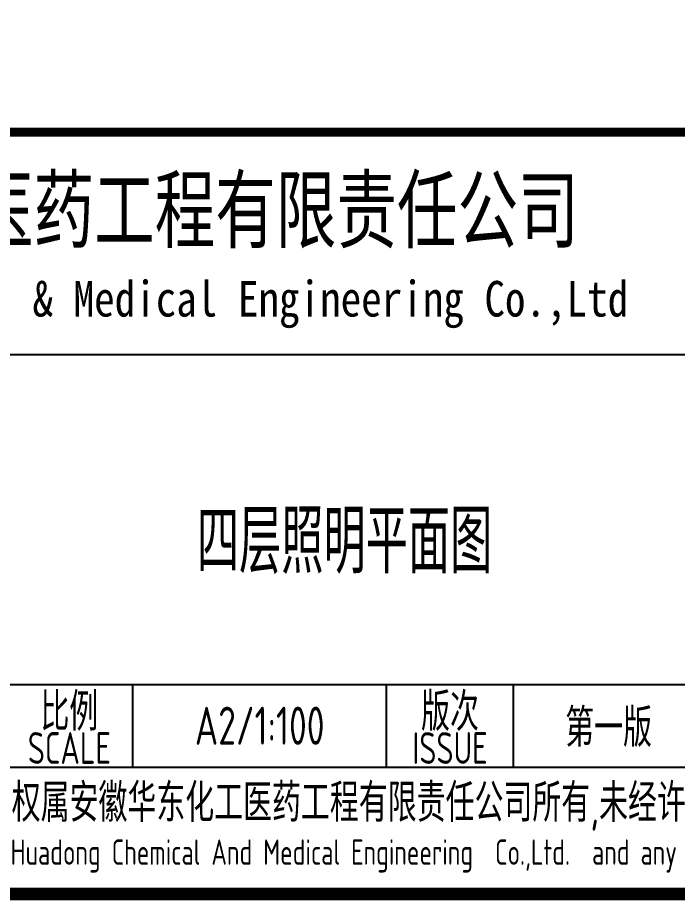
# Model space of a CAD drawing. Extents: x 6250600 to 6678662, y -692028 to -290561.
# Drawn here: x 6306939 to 6312139, y -556951 to -549999 of the extents above; entities that cross this region are included whole.
import ezdxf
from ezdxf.enums import TextEntityAlignment as Align

# ---------------------------------------------------------------- set-up
doc = ezdxf.new("R2010")
doc.units = 0
doc.header["$LTSCALE"] = 1000
doc.header["$MEASUREMENT"] = 0
doc.layers.get('0').update_dxf_attribs({"linetype": 'CONTINUOUS'})
doc.layers.add('PUB_TITLE', color=4, linetype='CONTINUOUS')
doc.styles.add('AHD', font='sceie.shx', dxfattribs={"width": 0.7, "bigfont": 'sceic.shx'})
doc.styles.add('ECEC_TQ_S', font='')
doc.styles.get('ECEC_TQ_S').set_extended_font_data('SimSun')

msp = doc.modelspace()

# ---------------------------------------------------------------- linework, layer by layer
for p, q in [((6301346.9, -552650.9), (6319346.9, -552650.9)), ((6301346.9, -555250.9), (6319346.9, -555250.9)), ((6307846.9, -555900.9), (6307846.9, -555250.9)), ((6309846.9, -555900.9), (6309846.9, -555250.9)), ((6310846.9, -555900.9), (6310846.9, -555250.9)), ((6301346.9, -555900.9), (6319346.9, -555900.9)), ((6301346.9, -556900.9), (6319346.9, -556900.9))]:
    msp.add_line(p, q)
msp.add_lwpolyline([(6319346.9, -550900.9, 70, 70, 0), (6301346.9, -550900.9, 70, 70, 0), (6301346.9, -556900.9, 0, 0, 0)], format="xyseb")
at = {"layer": 'PUB_TITLE', "color": 4, "const_width": 100}
msp.add_lwpolyline([(6263446.9, -556900.9), (6319346.9, -556900.9), (6319346.9, -516900.9), (6263446.9, -516900.9)], close=True, dxfattribs=at)

# ---------------------------------------------------------------- texts
for s, height, style, width, p in [('安徽华东化工医药工程有限责任公司', 500, 'ECEC_TQ_S', 0.7, (6307541.8, -551500.9)), ('安徽华东化工医药工程有限责任公司', 500, 'ECEC_TQ_S', 0.7, (6307541.8, -551500.9)), ('Anhui Huadong Chemical & Medical Engineering Co.,Ltd', 280, 'ECEC_TQ_S', 0.85, (6307541.8, -552250.9)), ('Anhui Huadong Chemical & Medical Engineering Co.,Ltd', 280, 'ECEC_TQ_S', 0.85, (6307541.8, -552250.9)), ('四层照明平面图', 500, 'AHD', 0.7, (6309515.7, -554114.7)), ('比例', 300, 'AHD', 0.8, (6307346.9, -555450.9)), ('比例', 300, 'AHD', 0.8, (6307346.9, -555450.9)), ('版次', 300, 'AHD', 0.8, (6310346.9, -555450.9)), ('版次', 300, 'AHD', 0.8, (6310346.9, -555450.9)), ('SCALE', 250, 'AHD', 0.8, (6307346.9, -555750.9)), ('SCALE', 250, 'AHD', 0.8, (6307346.9, -555750.9)), ('ISSUE', 250, 'AHD', 0.8, (6310346.9, -555750.9)), ('ISSUE', 250, 'AHD', 0.8, (6310346.9, -555750.9)), ('本文件专有权属安徽华东化工医药工程有限责任公司所有,未经许可不得复制或转让给第三方', 300, 'AHD', 0.8, (6310346.9, -556200.9)), ('本文件专有权属安徽华东化工医药工程有限责任公司所有,未经许可不得复制或转让给第三方', 300, 'AHD', 0.8, (6310346.9, -556200.9)), ('The proprietary right of this document belongs to Anhui Huadong Chemical And Medical Engineering  Co.,Ltd.  and any replication or transfer to the 3rd. side is forbidden without its permission. ', 200, 'AHD', 0.8, (6310346.9, -556600.9)), ('The proprietary right of this document belongs to Anhui Huadong Chemical And Medical Engineering  Co.,Ltd.  and any replication or transfer to the 3rd. side is forbidden without its permission. ', 200, 'AHD', 0.8, (6310346.9, -556600.9))]:
    msp.add_text(s, height=height, dxfattribs=dict(style=style, width=width)).set_placement(p, align=Align.MIDDLE)
at = {"style": 'AHD', "width": 0.8}
for tag, text, p in [('A2/1:100', '1:100', (6308846.9, -555575.9)), ('第一版', '0', (6311596.9, -555575.9))]:
    msp.add_attdef(tag, text=text, height=300, dxfattribs=at).set_placement(p, align=Align.MIDDLE)

doc.saveas('drawing.dxf')
